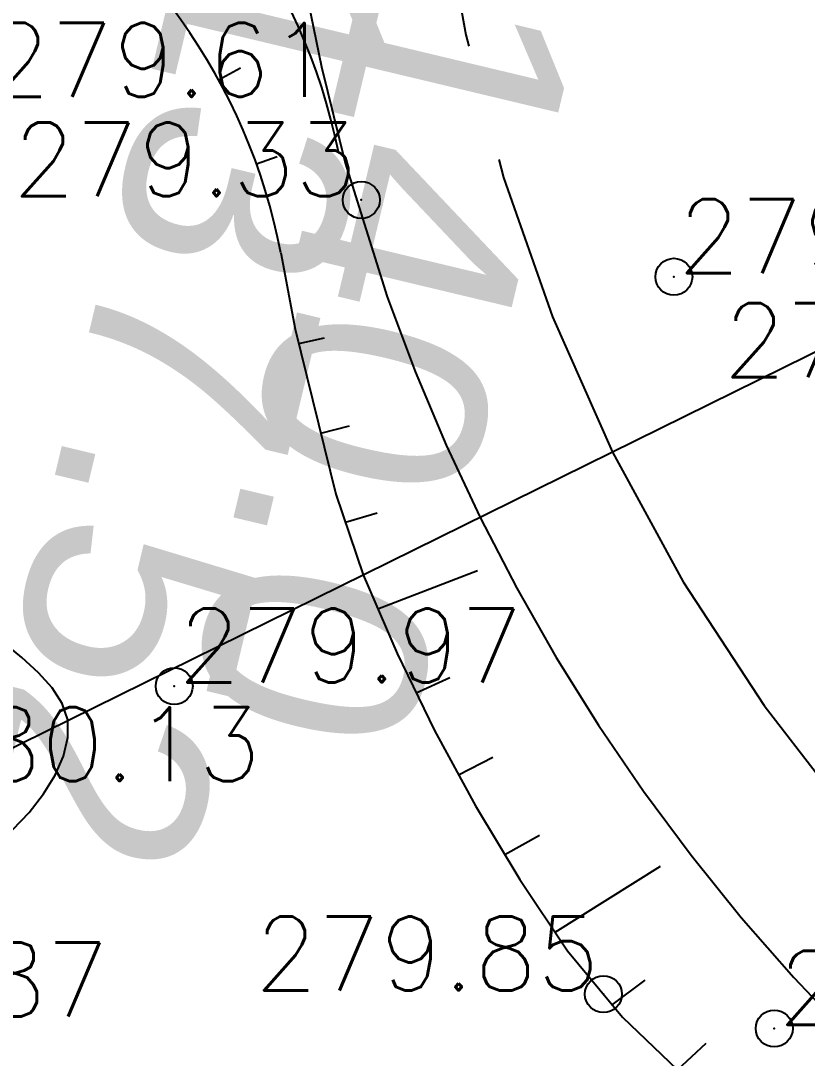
# Model space of a CAD drawing. Header units: millimetres. Extents: x 524954 to 526204, y 9523489 to 9524010.
# Drawn here: x 525171.21 to 525181.85, y 9523741.3 to 9523755.34 of the extents above; entities that cross this region are included whole.
import ezdxf
from ezdxf.enums import TextEntityAlignment as Align

# ---------------------------------------------------------------- set-up
doc = ezdxf.new("R2010")
doc.units = ezdxf.units.MM
doc.header["$PDMODE"] = 32
doc.header["$PDSIZE"] = 0.5
doc.linetypes.add('AXES2', pattern=[28.575, 19.05, -3.175, 3.175, -3.175])
for name, color, linetype in [('CN_10_00', 1, 'Continuous'), ('Route - Axe Route de la corniche 1 - Restitution en plan - GEM_Berme', 7, 'Continuous'), ('Route - Axe Route de la corniche 1 - Restitution en plan - Talus déblais', 1, 'Continuous'), ('Route - Axe Route de la corniche 1 - Textes - Tabulations', 5, 'Continuous'), ('Route - Giratoire 1+ - Restitution en plan - Axe', 1, 'AXES2'), ('Route - Giratoire 1+ - Restitution en plan - GEM_ACC', 7, 'Continuous'), ('Route - Giratoire 1+ - Restitution en plan - Talus déblais', 1, 'Continuous'), ('Route - Giratoire 1+ - Tabulations', 7, 'Continuous'), ('TopoAlt', 3, 'Continuous'), ('TOPOJIS', 7, 'Continuous')]:
    doc.layers.add(name, color=color, linetype=linetype)
doc.styles.add('Affichages route', font='arial.ttf', dxfattribs={"height": 0.5})
doc.styles.add('Simplex 1.0', font='Simplex.shx', dxfattribs={"width": 0.99, "height": 1})

# ---------------------------------------------------------------- blocks, each defined once
blk = doc.blocks.new('TCPOINT M')
at = {"color": 0}
blk.add_point((0, 0), dxfattribs=at)
at = {"layer": 'TopoAlt', "style": 'Simplex 1.0', "width": 0.99}
blk.add_attdef('ALT', (0.15, 0.15), '', height=1, dxfattribs=at)
blk = doc.blocks.new('MENSURA_TALSYM_4')
at = {"layer": 'Route - Axe Route de la corniche 1 - Restitution en plan - Talus déblais'}
for p, q in [((525171.39, 9523757.293), (525171.616, 9523757.622)), ((525172.362, 9523756.508), (525173.174, 9523757.368)), ((525173.199, 9523755.583), (525173.492, 9523755.808)), ((525173.883, 9523754.537), (525174.18, 9523754.7)), ((525174.396, 9523753.399), (525174.676, 9523753.5))]:
    blk.add_line(p, q, dxfattribs=at)
blk = doc.blocks.new('MENSURA_TALSYM_7')
at = {"layer": 'Route - Giratoire 1+ - Restitution en plan - Talus déblais'}
for p, q in [((525174.969, 9523750.969), (525175.318, 9523751.047)), ((525175.268, 9523749.755), (525175.655, 9523749.854)), ((525175.599, 9523748.551), (525176.029, 9523748.677)), ((525176.037, 9523747.381), (525177.387, 9523747.898)), ((525176.556, 9523746.244), (525177.01, 9523746.451)), ((525177.13, 9523745.134), (525177.592, 9523745.372)), ((525177.757, 9523744.053), (525178.226, 9523744.318)), ((525178.436, 9523743.004), (525179.863, 9523743.897)), ((525179.206, 9523742.021), (525179.652, 9523742.353)), ((525180.093, 9523741.141), (525180.479, 9523741.504))]:
    blk.add_line(p, q, dxfattribs=at)

msp = doc.modelspace()

# ---------------------------------------------------------------- linework, layer by layer
at = {"layer": 'CN_10_00', "elevation": 280, "flags": 128}
msp.add_lwpolyline([(525171.102, 9523744.392), (525171.321, 9523744.625), (525171.515, 9523744.874), (525171.673, 9523745.13), (525171.787, 9523745.387), (525171.846, 9523745.639), (525171.842, 9523745.878), (525171.769, 9523746.1), (525171.633, 9523746.31), (525171.447, 9523746.514), (525171.22, 9523746.719), (525170.964, 9523746.932)], dxfattribs=at)
at = {"layer": 'Route - Axe Route de la corniche 1 - Restitution en plan - GEM_Berme'}
msp.add_arc((525167.662, 9523751.984), 8, 11.3679, 62.4287, dxfattribs=at)
at = {"layer": 'Route - Axe Route de la corniche 1 - Restitution en plan - Talus déblais'}
msp.add_arc((525166.867, 9523750.694), 8, 10.8068, 60.3803, dxfattribs=at)
at = {"layer": 'Route - Giratoire 1+ - Restitution en plan - Axe', "ltscale": 0.5, "flags": 128}
msp.add_lwpolyline([(525226.632, 9523760.564), (525226.552, 9523762.562), (525226.313, 9523764.547), (525225.916, 9523766.506), (525225.363, 9523768.428), (525224.659, 9523770.299), (525223.807, 9523772.108), (525222.814, 9523773.843), (525221.685, 9523775.494), (525220.428, 9523777.048), (525219.05, 9523778.498), (525217.561, 9523779.832), (525215.97, 9523781.044), (525214.288, 9523782.124), (525212.524, 9523783.066), (525210.691, 9523783.865), (525208.8, 9523784.514), (525206.863, 9523785.01), (525204.893, 9523785.35), (525202.902, 9523785.532), (525200.902, 9523785.553), (525198.908, 9523785.415), (525196.93, 9523785.118), (525194.983, 9523784.663), (525193.079, 9523784.055), (525191.229, 9523783.296), (525189.445, 9523782.392), (525187.74, 9523781.348), (525186.123, 9523780.172), (525184.606, 9523778.87), (525183.198, 9523777.45), (525181.907, 9523775.923), (525180.743, 9523774.298), (525179.712, 9523772.584), (525178.821, 9523770.794), (525178.077, 9523768.939), (525177.483, 9523767.029), (525177.043, 9523765.079), (525176.761, 9523763.099), (525176.638, 9523761.104), (525176.675, 9523759.104), (525176.871, 9523757.115), (525177.226, 9523755.147), (525177.737, 9523753.214), (525178.401, 9523751.328), (525179.213, 9523749.501), (525180.169, 9523747.745), (525181.262, 9523746.07), (525182.486, 9523744.489), (525183.832, 9523743.01), (525185.291, 9523741.644), (525186.856, 9523740.398), (525188.514, 9523739.282), (525190.257, 9523738.302), (525192.072, 9523737.464), (525193.949, 9523736.774), (525195.875, 9523736.236), (525197.837, 9523735.854), (525199.824, 9523735.629), (525201.823, 9523735.565), (525203.82, 9523735.66), (525205.803, 9523735.914), (525207.76, 9523736.326), (525209.677, 9523736.893), (525211.543, 9523737.612), (525213.345, 9523738.477), (525215.073, 9523739.484), (525216.714, 9523740.626), (525218.26, 9523741.895), (525219.698, 9523743.283), (525221.022, 9523744.782), (525222.221, 9523746.382), (525223.288, 9523748.073), (525224.217, 9523749.843), (525225.002, 9523751.683), (525225.637, 9523753.578), (525226.118, 9523755.519), (525226.382, 9523757.035), (525226.552, 9523758.563), (525226.632, 9523760.561)], dxfattribs=at)
at = {"layer": 'Route - Giratoire 1+ - Restitution en plan - GEM_ACC', "flags": 128}
msp.add_lwpolyline([(525175.061, 9523755.772), (525175.274, 9523754.714), (525175.596, 9523753.414), (525176.164, 9523751.6), (525176.543, 9523750.589), (525176.961, 9523749.594), (525177.42, 9523748.616), (525177.917, 9523747.657), (525178.452, 9523746.719), (525179.024, 9523745.803), (525179.633, 9523744.911), (525180.276, 9523744.044), (525180.954, 9523743.203), (525181.665, 9523742.39), (525182.407, 9523741.606)], dxfattribs=at)
at = {"layer": 'Route - Giratoire 1+ - Restitution en plan - Talus déblais', "flags": 128}
msp.add_lwpolyline([(525174.725, 9523752.194), (525174.921, 9523751.163), (525175.471, 9523748.931), (525175.841, 9523747.837), (525176.298, 9523746.776), (525176.804, 9523745.735), (525177.357, 9523744.715), (525177.958, 9523743.719), (525178.605, 9523742.751), (525179.345, 9523741.852), (525180.191, 9523741.048), (525181.076, 9523740.292), (525181.982, 9523739.572)], dxfattribs=at)
at = {"layer": 'Route - Giratoire 1+ - Tabulations'}
msp.add_line((525188.181, 9523753.926), (525170.246, 9523745.076), dxfattribs=at)

# ---------------------------------------------------------------- block references
at = {"layer": 'Route - Axe Route de la corniche 1 - Restitution en plan - Talus déblais'}
msp.add_blockref('MENSURA_TALSYM_4', (0, 0), dxfattribs=at)
at = {"layer": 'Route - Giratoire 1+ - Restitution en plan - Talus déblais'}
msp.add_blockref('MENSURA_TALSYM_7', (0, 0), dxfattribs=at)
at = {"layer": 'TOPOJIS'}
ref = msp.add_blockref('TCPOINT M', (525170.709, 9523754.256, 279.61), dxfattribs=at)
ref.add_attrib('ALT', '279.61', (525170.759, 9523754.306, 279.61), dxfattribs={"layer": 'TopoAlt', "height": 1, "style": 'Simplex 1.0', "width": 0.99})
ref = msp.add_blockref('TCPOINT M', (525175.814, 9523752.911, 279.33), dxfattribs=at)
ref.add_attrib('ALT', '279.33', dxfattribs={"layer": 'TopoAlt', "height": 1, "style": 'Simplex 1.0', "width": 0.99}).set_placement((525175.764, 9523752.961, 279.33), align=Align.RIGHT)
ref = msp.add_blockref('TCPOINT M', (525180.042, 9523751.872, 279.27), dxfattribs=at)
ref.add_attrib('ALT', '279.27', (525180.092, 9523751.922, 279.27), dxfattribs={"layer": 'TopoAlt', "height": 1, "style": 'Simplex 1.0', "width": 0.99})
ref = msp.add_blockref('TCPOINT M', (525185.426, 9523750.463, 279.1), dxfattribs=at)
ref.add_attrib('ALT', '279.10', dxfattribs={"layer": 'TopoAlt', "height": 1, "style": 'Simplex 1.0', "width": 0.99}).set_placement((525185.376, 9523750.513, 279.1), align=Align.RIGHT)
ref = msp.add_blockref('TCPOINT M', (525173.283, 9523746.333, 279.97), dxfattribs=at)
ref.add_attrib('ALT', '279.97', (525173.333, 9523746.383, 279.97), dxfattribs={"layer": 'TopoAlt', "height": 1, "style": 'Simplex 1.0', "width": 0.99})
ref = msp.add_blockref('TCPOINT M', (525169.737, 9523744.998, 280.13), dxfattribs=at)
ref.add_attrib('ALT', '280.13', (525169.787, 9523745.048, 280.13), dxfattribs={"layer": 'TopoAlt', "height": 1, "style": 'Simplex 1.0', "width": 0.99})
ref = msp.add_blockref('TCPOINT M', (525179.089, 9523742.165, 279.85), dxfattribs=at)
ref.add_attrib('ALT', '279.85', dxfattribs={"layer": 'TopoAlt', "height": 1, "style": 'Simplex 1.0', "width": 0.99}).set_placement((525179.039, 9523742.215, 279.85), align=Align.RIGHT)
ref = msp.add_blockref('TCPOINT M', (525167.682, 9523741.815, 279.87), dxfattribs=at)
ref.add_attrib('ALT', '279.87', (525167.732, 9523741.865, 279.87), dxfattribs={"layer": 'TopoAlt', "height": 1, "style": 'Simplex 1.0', "width": 0.99})
ref = msp.add_blockref('TCPOINT M', (525181.4, 9523741.701, 279.78), dxfattribs=at)
ref.add_attrib('ALT', '279.78', (525181.45, 9523741.751, 279.78), dxfattribs={"layer": 'TopoAlt', "height": 1, "style": 'Simplex 1.0', "width": 0.99})

# ---------------------------------------------------------------- texts
at = {"layer": 'Route - Axe Route de la corniche 1 - Textes - Tabulations', "style": 'Affichages route'}
for s, p in [('137.52', (525174.935, 9523756.405)), ('140.0', (525177.35, 9523755.828))]:
    msp.add_text(s, height=3, rotation=256.5597, dxfattribs=at).set_placement(p, align=Align.MIDDLE_LEFT)

doc.saveas('drawing.dxf')
